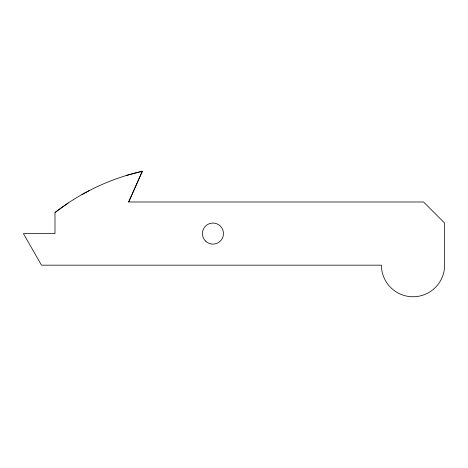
<?xml version="1.0" encoding="UTF-8"?>
<svg xmlns="http://www.w3.org/2000/svg" width="468" height="468" viewBox="0 0 468 468"><rect width="100%" height="100%" fill="white"/><g stroke="black" fill="none" stroke-linecap="round" stroke-linejoin="round"><path stroke-width="0.7" d="M128.7 201.989L142.348 171.241L126.658 175.395M54.99 212.519A222.212 222.212 0 0 1 142.348 171.241L128.653 201.989L423.54 201.989L444.6 223.049L444.6 265.169A31.59 31.59 0 0 1 413.01 296.759A31.59 31.59 0 0 1 381.42 265.169L41.488 265.169L23.4 233.579L54.99 233.579L54.99 212.519L68.158 203.036M81.988 194.542L89.125 190.675M205.493 241.026A10.53 10.53 0 0 0 223.113 236.305A10.53 10.53 0 0 0 210.214 223.411A10.53 10.53 0 0 0 205.493 241.026"/></g></svg>
